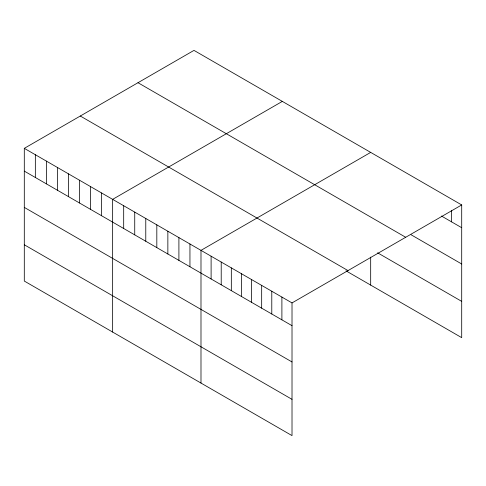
<?xml version="1.0" encoding="UTF-8"?>
<svg xmlns="http://www.w3.org/2000/svg" width="486" height="486" viewBox="0 0 486 486"><rect width="100%" height="100%" fill="white"/><g stroke="black" fill="none" stroke-linecap="round" stroke-linejoin="round"><path stroke-width="0.73" d="M24.3 148.352L292.013 302.918L292.013 435.614L24.3 281.054L24.3 148.352L193.987 50.386L461.7 204.946L461.7 337.649L345.996 270.842M282.336 101.392L112.643 199.357L112.643 332.06M370.678 152.397L200.991 250.363L200.991 383.065M292.013 302.918L461.7 204.946M441.47 216.033L461.7 227.709M411.132 234.793L461.7 263.989M137.994 82.717L405.701 237.277M377.628 252.829L461.7 301.369M80.299 116.026L348.006 270.587M24.3 171.115L292.013 325.681M24.3 207.394L292.013 361.955M24.3 244.774L292.013 399.334M451.585 210.493L451.585 221.871M370.678 257.13L370.678 285.094M281.898 297.08L281.898 319.837M271.783 291.236L271.783 313.999M261.668 285.397L261.668 308.16M251.56 279.559L251.56 302.322M241.445 273.721L241.445 296.484M231.33 267.883L231.33 290.646M221.215 262.045L221.215 284.808M211.106 256.207L211.106 278.964M189.947 243.99L189.947 266.753M178.903 237.611L178.903 260.375M167.858 231.239L167.858 254.002M156.82 224.86L156.82 247.623M145.776 218.487L145.776 241.25M134.731 212.109L134.731 234.872M123.687 205.736L123.687 228.499M101.604 192.985L101.604 215.748M90.56 186.606L90.56 209.369M79.516 180.233L79.516 202.996M68.471 173.854L68.471 196.617M57.427 167.482L57.427 190.245M46.389 161.103L46.389 183.866M35.344 154.73L35.344 177.493"/></g></svg>
